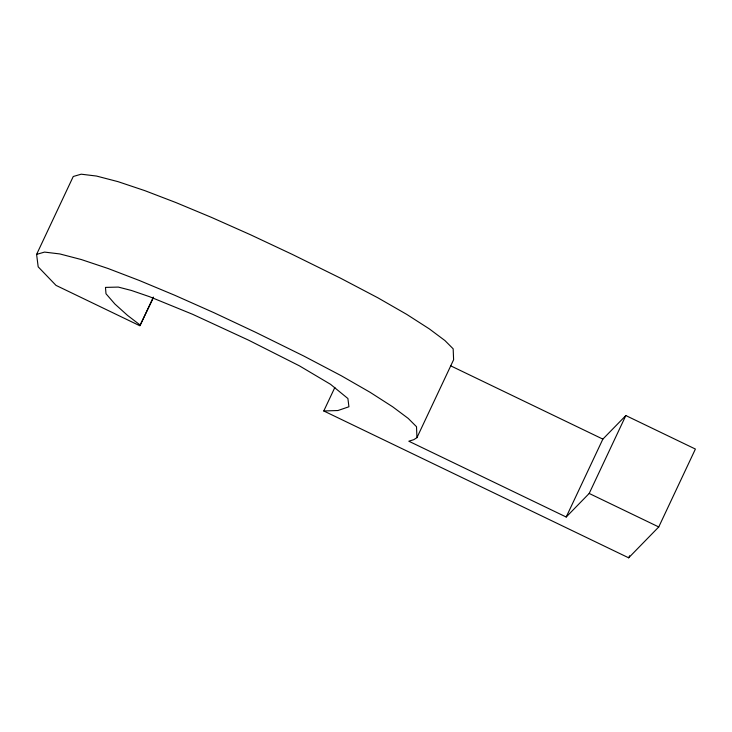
<?xml version="1.0" encoding="UTF-8"?>
<svg xmlns="http://www.w3.org/2000/svg" width="732" height="732" viewBox="0 0 732 732"><rect width="100%" height="100%" fill="white"/><g stroke="black" fill="none" stroke-linecap="round" stroke-linejoin="round"><path stroke-width="1.1" d="M153.427 297.585L139.885 325.786L56.016 285.388L38.183 266.841L36.6 254.388L73.255 176.494L81.197 174.189L96.478 176.046L118.026 181.655L144.771 190.622L175.918 202.563L211.521 217.413L250.637 234.816L292.288 254.397L340.517 278.178L377.886 297.814L406.718 314.376L429.345 328.906L444.891 340.526L453.163 348.816L453.611 359.741L416.947 437.645L413.8 439.676L408.795 441.204L566.202 517.021L589.187 493.45L625.842 415.556L695.4 449.055L658.745 526.958L628.651 557.811L323.782 410.972L334.881 387.402M140.37 324.761L153.391 297.091M566.202 517.021L602.857 439.118L625.842 415.556M628.651 557.811L629.612 555.762M36.6 254.388L44.542 252.092L59.823 253.94L81.362 259.558L108.116 268.516L139.263 280.457L174.866 295.316L213.982 312.72L255.633 332.301L303.862 356.072L341.231 375.717L370.063 392.279L392.691 406.809L408.236 418.43L416.508 426.71L416.947 437.645M323.782 410.972L337.946 410.524L348.926 406.763L347.901 398.528L330.516 384.3L299.434 365.854L248.551 340.16L192.589 314.284L149.566 296.698L131.458 290.476L118.328 287.09L105.472 287.392L105.994 293.752L114.933 304.055L127.533 315.391L140.407 325.255M450.601 365.79L602.857 439.118M589.187 493.45L658.745 526.958"/></g></svg>
